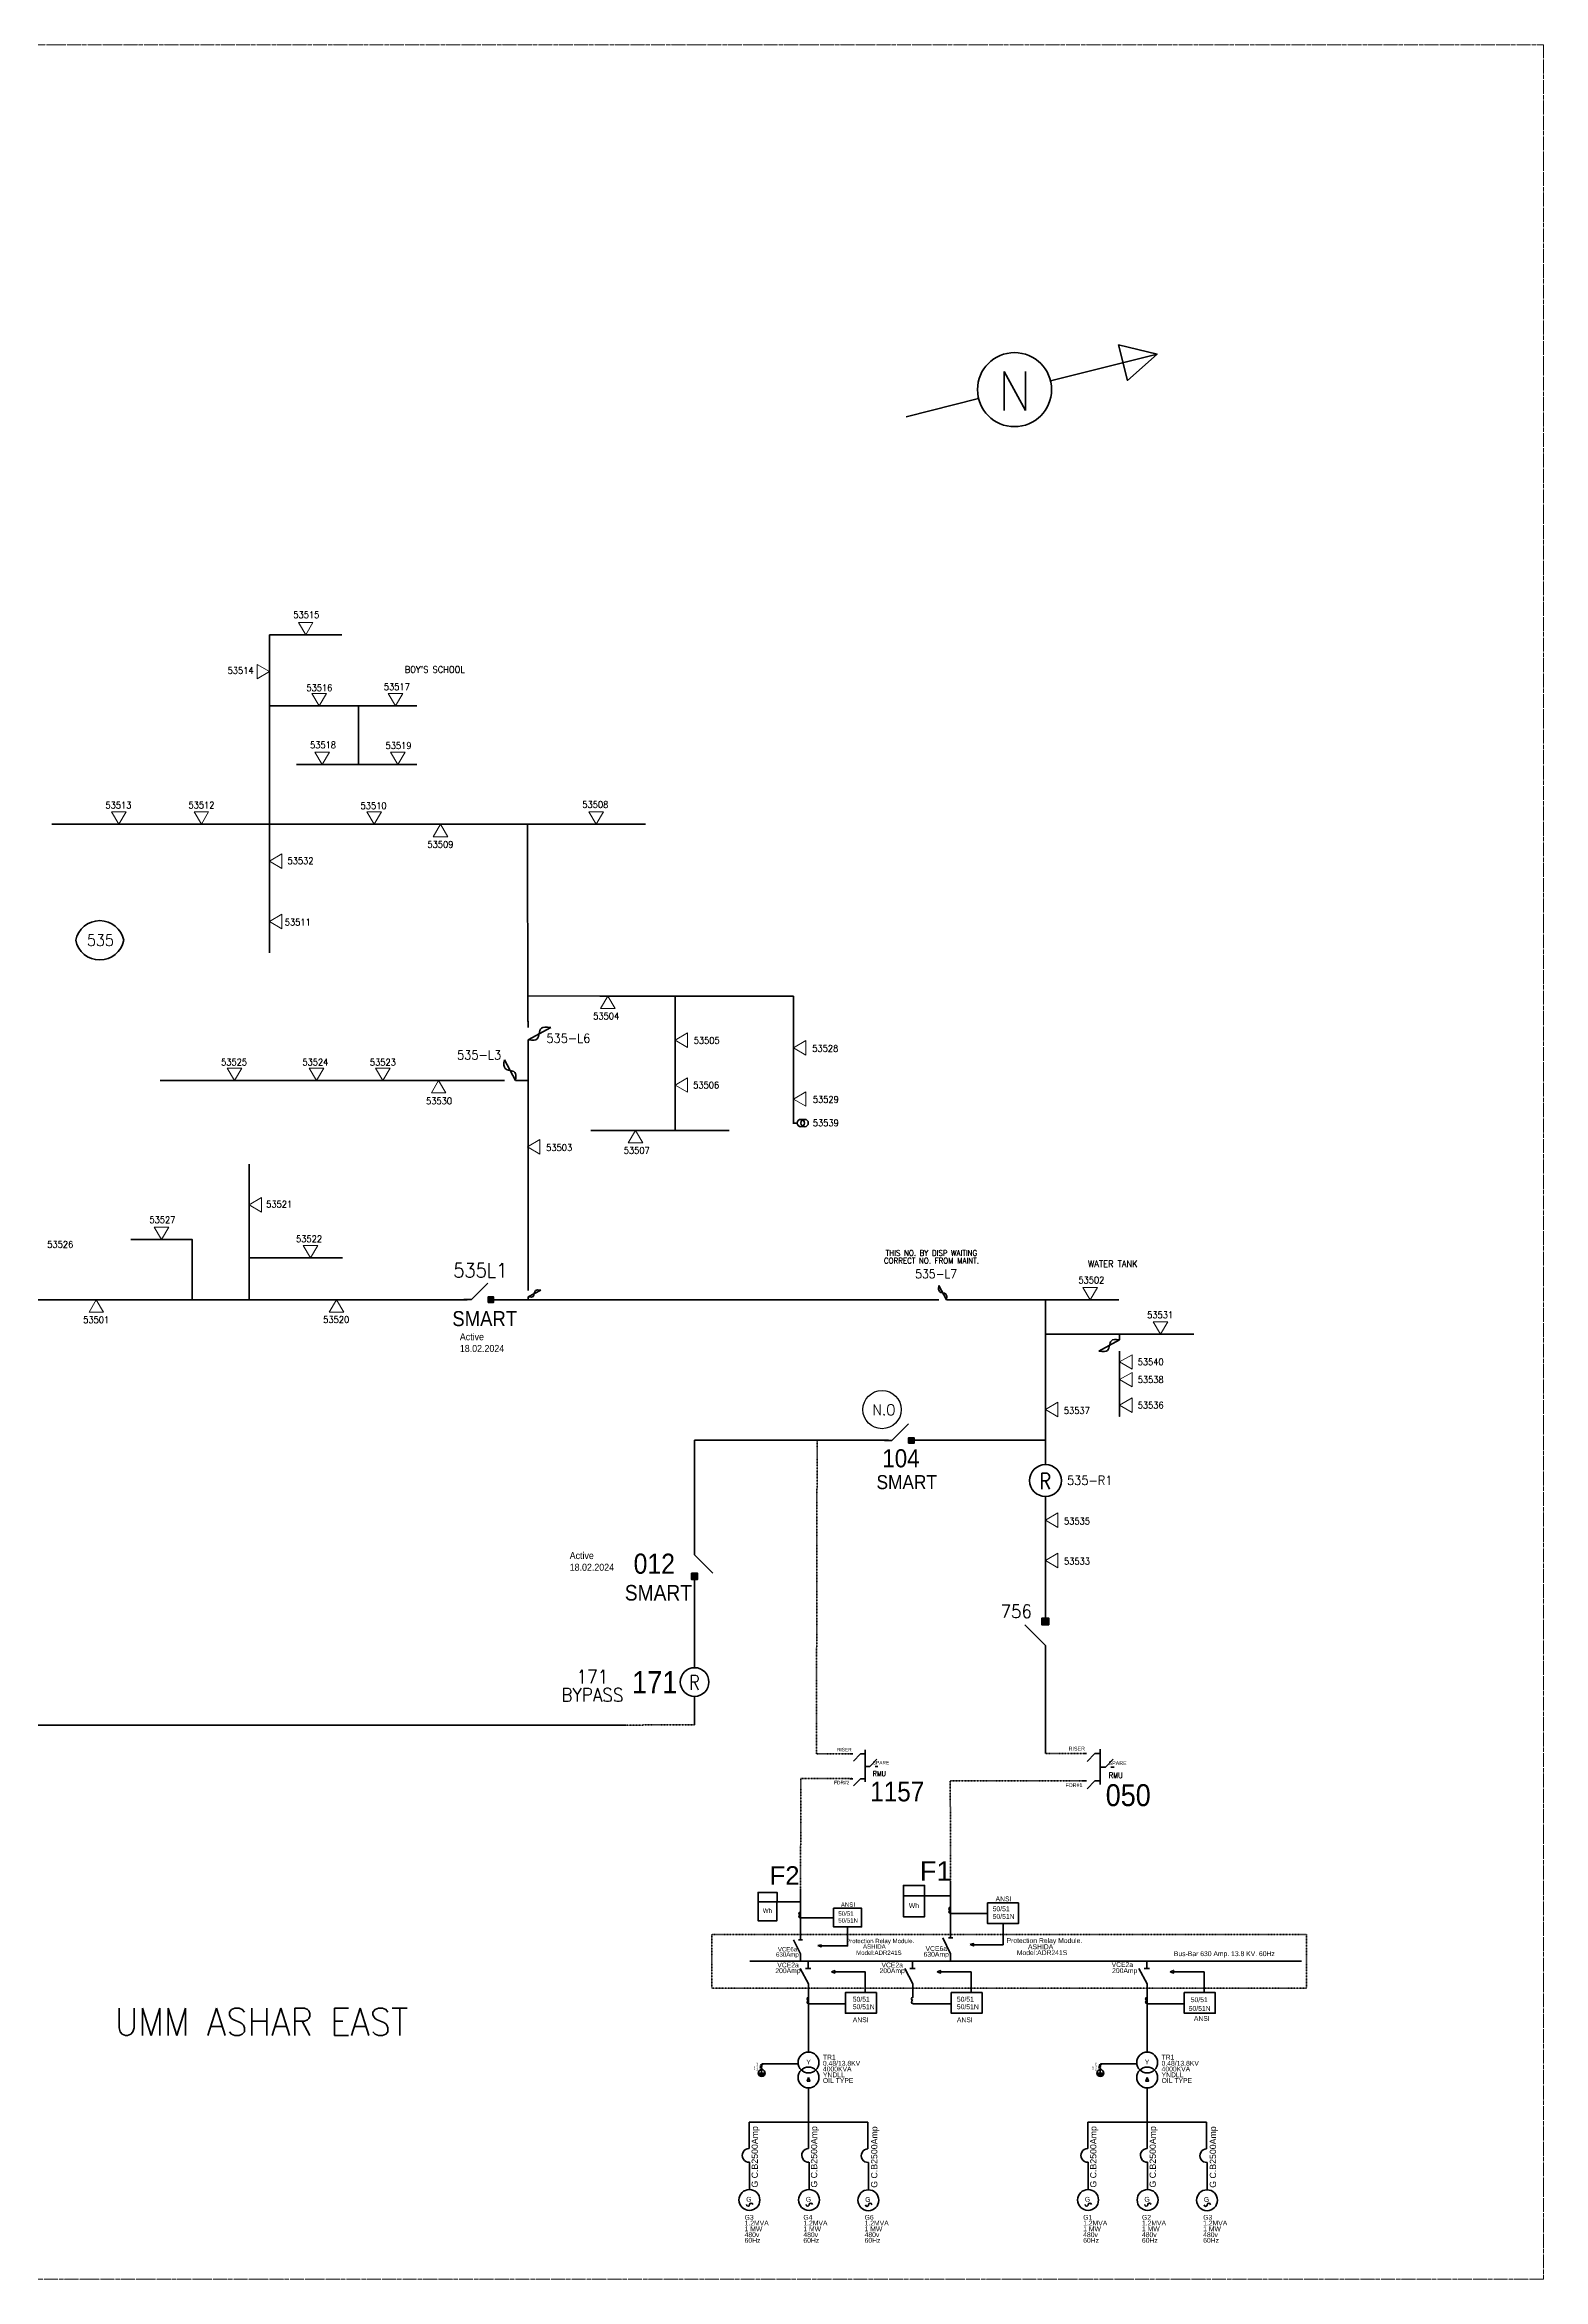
# Model space of a CAD drawing. Header units: metres. Extents: x 65984 to 144644, y -19036 to 23726.
# Drawn here: x 67564 to 69160, y 13662 to 16042 of the extents above; entities that cross this region are included whole.
import ezdxf
from ezdxf.enums import TextEntityAlignment as Align

# ---------------------------------------------------------------- set-up
doc = ezdxf.new("R2010")
doc.units = ezdxf.units.M
doc.header["$MEASUREMENT"] = 0
doc.linetypes.add('DGN Style 3', pattern=[0.013877, 0, -0.013877])
doc.linetypes.add('DGN Style 7', pattern=[2, 0.9, -0.4, 0.3, -0.4])
doc.layers.get('0').update_dxf_attribs({"color": 95, "lineweight": 40})
for name, color, linetype, lineweight in [('ABS', 7, 'Continuous', 40), ('d_eos', 111, 'Continuous', 40), ('d_eos no', 121, 'Continuous', 40), ('d_switch', 95, 'Continuous', 40), ('d_tf no', 6, 'Continuous', 40), ('d_tf_200', 1, 'Continuous', 40), ('EXI TRANS 3PH', 7, 'Continuous', 0), ('FDR  2  05', 154, 'Continuous', 40), ('FDR  2  19', 172, 'Continuous', 40), ('FDR  3  01', 30, 'Continuous', 40), ('FDR  3  06', 59, 'Continuous', 40), ('FUSE CUT OUT', 2, 'Continuous', 40), ('Level 37', 7, 'Continuous', 0), ('O H MAIN FEEDER', 4, 'Continuous', 100), ('RMU', 30, 'Continuous', 120), ('SW N O', 114, 'Continuous', 30)]:
    doc.layers.add(name, color=color, linetype=linetype, lineweight=lineweight)
doc.styles.add('NASKHF', font='naskhf.shx', dxfattribs={"height": 8})
doc.styles.add('Style-Arial', font='arial.ttf')
doc.styles.add('Style-ENGINEERING', font='ENGINEERING.shx')
doc.styles.add('Style-STANDARD', font='STANDARD.shx')

# ---------------------------------------------------------------- blocks, each defined once
blk = doc.blocks.new('FCO')
at = {"color": 0, "linetype": 'ByBlock', "lineweight": -2}
for p, q in [((-1.25, 0), (-3.75, 2.5)), ((-5, 0), (-3.75, 0)), ((-1.25, 0), (0, 0))]:
    blk.add_line(p, q, dxfattribs=at)
blk = doc.blocks.new('FUSE_1')
at = {"layer": 'FUSE CUT OUT', "color": 2, "linetype": 'Continuous'}
blk.add_open_spline([(-3.75, 2.5), (-4.55, 0.25), (-0.55, 2.15), (-1.25, 0)], degree=3, dxfattribs=at)
at = {"layer": 'FUSE CUT OUT', "color": 2, "linetype": 'Continuous', "zscale": 1.895266257040903}
blk.add_blockref('FCO', (0, 0), dxfattribs=at)
blk = doc.blocks.new('ABS2')
at = {"color": 0, "linetype": 'ByBlock', "lineweight": -2}
for q in [(-59.8, 87), (0, 0)]:
    blk.add_line((0, 27.2), q, dxfattribs=at)
at = {"color": 0, "linetype": 'ByBlock', "lineweight": -2, "flags": 128}
for points in [[(10, 87.2), (-10, 87.2), (-10, 107.2), (10, 107.2)], [(7.6, 99.3), (7.6, 99.3), (7.6, 99.3), (7.6, 99.3)]]:
    blk.add_lwpolyline(points, close=True, dxfattribs=at)
at = {"color": 0, "linetype": 'ByBlock', "lineweight": -2}
for points in [[(10, 87.2), (-10, 87.2), (10, 107.2), (-10, 107.2)], [(7.6, 99.3), (7.6, 99.3), (7.6, 99.3)]]:
    blk.add_solid(points, dxfattribs=at)
blk = doc.blocks.new('*U649')
at = {"layer": 'RMU', "color": 6, "linetype": 'Continuous', "lineweight": 40}
blk.add_circle((0, 0.6), 28.4, dxfattribs=at)
at = {"layer": 'RMU', "color": 6, "linetype": 'Continuous', "lineweight": 40, "insert": (-0.4, -0.3), "char_height": 28.75, "attachment_point": 5, "style": 'Style-STANDARD'}
blk.add_mtext('\\H1x;\\W0.870978;R', dxfattribs=at)
blk = doc.blocks.new('*U652')
at = {"layer": 'FDR  2  05', "color": 94, "linetype": 'Continuous', "lineweight": 53}
for centre, start, end in [((0, -21.5), 11.69164, 168.30836), ((0, 21.5), 191.69164, 348.30836)]:
    blk.add_arc(centre, 106, start, end, dxfattribs=at)
blk = doc.blocks.new('TFU_3')
at = {"layer": 'd_tf_200', "linetype": 'Continuous', "lineweight": 53}
blk.add_line((0, 10), (0, 0), dxfattribs=at)
at = {"layer": 'd_tf_200', "linetype": 'Continuous', "lineweight": 53, "extrusion": (0, 0, -1)}
for centre in [(0, 30), (0, 20)]:
    blk.add_circle(centre, 10, dxfattribs=at)
blk = doc.blocks.new('TRA1_3')
at = {"layer": 'EXI TRANS 3PH', "color": 1, "linetype": 'Continuous', "lineweight": 0, "extrusion": (0, 0, -1), "flags": 128}
blk.add_lwpolyline([(-10, -17), (0, 0), (10, -17)], close=True, dxfattribs=at)
blk = doc.blocks.new('TRA1_2')
at = {"layer": 'EXI TRANS 3PH', "color": 1, "linetype": 'Continuous', "lineweight": 0, "xscale": 1.000046566207833, "yscale": 1.000046566207833, "zscale": 1.000046566207833, "rotation": 180}
blk.add_blockref('TRA1_3', (0, 0), dxfattribs=at)
blk = doc.blocks.new('*U1473')
at = {"layer": 'FDR  2  05', "color": 94, "linetype": 'Continuous', "lineweight": 53}
for p, q in [((71.1, 25.1), (472.1, 125.1)), ((-199.1, -42.2), (-472.1, -110.3))]:
    blk.add_line(p, q, dxfattribs=at)
at = {"layer": 'FDR  2  05', "color": 94, "linetype": 'Continuous', "lineweight": 53, "flags": 128}
blk.add_lwpolyline([(327.4, 160), (472.1, 125.1), (360.7, 26.4)], close=True, dxfattribs=at)
at = {"layer": 'FDR  2  05', "color": 94, "linetype": 'Continuous', "lineweight": 53}
blk.add_circle((-64, -8.5), 139.3, dxfattribs=at)
at = {"layer": 'FDR  3  01', "color": 121, "linetype": 'Continuous', "lineweight": 40, "style": 'Style-STANDARD'}
blk.add_text('N', height=146.7, dxfattribs=at).set_placement((-62.7, -13.3), align=Align.MIDDLE_CENTER)
blk = doc.blocks.new('*U3837')
at = {"extrusion": (0, 0, -1)}
blk.add_arc((0, 0), 2, 270, 90, dxfattribs=at)
blk.add_arc((0, 0), 2, 270, 90)
blk = doc.blocks.new('*U4172')
at = {"layer": 'SW N O', "color": 3, "ltscale": 0.426762}
blk.add_circle((0, 0), 16.8, dxfattribs=at)
at = {"layer": 'SW N O', "color": 3, "style": 'Style-STANDARD'}
blk.add_text('N.O', height=9.6, dxfattribs=at).set_placement((1.7, -0.2), align=Align.MIDDLE_CENTER)

msp = doc.modelspace()

# ---------------------------------------------------------------- linework, layer by layer
for p, q in [((68368.8, 14023.2), (68368.8, 14077.8)), ((68528.3, 14069.9), (68478.9, 14069.9)), ((68528.7, 14025.2), (68528.7, 14085.8)), ((68368.3, 14063.5), (68323.9, 14063.5)), ((68403.8, 14046.6), (68368.7, 14046.6)), ((68567.7, 14051.2), (68528.6, 14051.2)), ((68366.8, 14023.2), (68370.8, 14023.2)), ((68526.5, 14025.2), (68531, 14025.2)), ((68314.7, 14000.5), (68902.5, 14000.5)), ((68377, 13992.5), (68377, 14000.5)), ((68488.1, 13992.5), (68488.1, 14000.5)), ((68737.6, 13992.5), (68737.6, 14000.5)), ((68374.2, 13992.5), (68379.8, 13992.5)), ((68485.2, 13992.5), (68490.9, 13992.5)), ((68734.8, 13992.5), (68740.4, 13992.5)), ((68416.6, 13955.1), (68377.5, 13955.1)), ((68529.3, 13955.1), (68488.6, 13955.1)), ((68777.6, 13955.1), (68738.1, 13955.1)), ((68324.6, 13880.9), (68330.1, 13880.9)), ((68325.1, 13880.1), (68329.8, 13880.1)), ((68325.4, 13886.8), (68328.1, 13887.9)), ((68325.4, 13886.8), (68327.6, 13886.3)), ((68325.4, 13879.4), (68329.2, 13879.4)), ((68325.6, 13888.1), (68328.3, 13889.2)), ((68325.6, 13888), (68328.1, 13887.9)), ((68326.2, 13889.8), (68328.6, 13890.5)), ((68326.2, 13889.7), (68328.3, 13889.3)), ((68327.3, 13880.9), (68327.3, 13883.4)), ((68327.6, 13886.3), (68327.6, 13884.8)), ((68367.1, 13891), (68327.7, 13891)), ((68327.7, 13891), (68328.6, 13890.5)), ((68685.3, 13880.9), (68690.8, 13880.9)), ((68685.8, 13880.1), (68690.5, 13880.1)), ((68686.1, 13886.8), (68688.8, 13887.9)), ((68686.1, 13886.8), (68688.2, 13886.3)), ((68686.1, 13879.4), (68689.9, 13879.4)), ((68686.3, 13888.1), (68689, 13889.2)), ((68686.3, 13888), (68688.8, 13887.9)), ((68686.8, 13889.8), (68689.3, 13890.5)), ((68686.9, 13889.7), (68689, 13889.3)), ((68688, 13880.9), (68688, 13883.4)), ((68688.2, 13886.3), (68688.2, 13884.8)), ((68727.8, 13891), (68688.3, 13891)), ((68688.3, 13891), (68689.3, 13890.5)), ((68377.4, 13865.3), (68377.4, 13829)), ((68738.1, 13865.3), (68738.1, 13829)), ((68314, 13829), (68314, 13800.7)), ((68440.7, 13829), (68314, 13829)), ((68377.4, 13829), (68377.4, 13800.7)), ((68440.7, 13829), (68440.7, 13800.5)), ((68674.7, 13829), (68674.7, 13800.7)), ((68801.3, 13829), (68674.7, 13829)), ((68738.1, 13829), (68738.1, 13800.7)), ((68801.3, 13829), (68801.4, 13800.5)), ((68314.4, 13786.2), (68314.4, 13757.1)), ((68377.9, 13786.2), (68377.9, 13757.1)), ((68441.1, 13786), (68441.1, 13756.8)), ((68675.1, 13786.2), (68675.1, 13757.1)), ((68738.5, 13786.2), (68738.5, 13757.1)), ((68801.8, 13786), (68801.8, 13756.8))]:
    msp.add_line(p, q)
at = {"linetype": 'DGN Style 3'}
for p, q in [((68274.4, 14028.7), (68907.8, 14028.7)), ((68274.4, 13971.6), (68274.4, 14028.7)), ((68907.8, 14028.7), (68907.8, 13971.6)), ((68907.8, 13971.6), (68274.4, 13971.6))]:
    msp.add_line(p, q, dxfattribs=at)
at = {"flags": 128}
for points in [[(68343.8, 14063.5), (68343.8, 14073.6), (68323.6, 14073.6), (68323.6, 14043.5), (68343.7, 14043.5), (68343.7, 14063.5)], [(68501, 14069.9), (68501, 14081.1), (68478.5, 14081.1), (68478.5, 14047.7), (68500.9, 14047.7), (68500.9, 14069.9)], [(68423.1, 14056.8), (68433.8, 14056.8), (68433.8, 14036.9), (68404.1, 14036.9), (68404.1, 14056.8), (68423.1, 14056.8)], [(68589.1, 14062.4), (68601, 14062.4), (68601, 14040.4), (68568, 14040.4), (68568, 14062.4), (68589.1, 14062.4)], [(68368.7, 14000.5), (68368.7, 14008.1), (68361.2, 14023.2)], [(68419, 14036.5), (68419, 14016.6), (68390.7, 14016.6)], [(68528.7, 14000.6), (68528.7, 14008.3), (68520.3, 14025.1)], [(68584.6, 14039.9), (68584.6, 14017.8), (68553.1, 14017.8)], [(68390.7, 14016.6), (68390.7, 14017.7), (68387.4, 14016.9)], [(68390.7, 14016.6), (68390.7, 14015.5), (68387.4, 14016.9)], [(68553.1, 14017.8), (68553.1, 14019.1), (68549.4, 14018.1)], [(68553.1, 14017.8), (68553.1, 14016.6), (68549.4, 14018.1)], [(68377.4, 13903.5), (68377.4, 13976.1), (68368.6, 13992.5)], [(68405.3, 13989), (68405.3, 13990.4), (68401.7, 13989.1)], [(68405.3, 13989), (68405.3, 13987.6), (68401.7, 13989.1)], [(68405.3, 13989), (68437.8, 13989), (68437.8, 13966.9)], [(68488.6, 13961.8), (68488.6, 13976.1), (68479.8, 13992.5)], [(68518, 13989), (68518, 13990.4), (68514.4, 13989.1)], [(68518, 13989), (68518, 13987.6), (68514.4, 13989.1)], [(68518, 13989), (68550.5, 13989), (68550.5, 13966.9)], [(68738.1, 13903.5), (68738.1, 13976.1), (68729.3, 13992.5)], [(68766.2, 13989), (68766.2, 13990.5), (68762.6, 13989.1)], [(68766.2, 13989), (68766.2, 13987.6), (68762.6, 13989.1)], [(68766.2, 13989), (68798.7, 13989), (68798.7, 13966.9)], [(68437.8, 13966.9), (68449.6, 13966.9), (68449.6, 13944.9), (68416.6, 13944.9), (68416.6, 13966.9), (68437.8, 13966.9)], [(68550.5, 13966.9), (68562.3, 13966.9), (68562.3, 13944.9), (68529.3, 13944.9), (68529.3, 13966.9), (68550.5, 13966.9)], [(68798.7, 13966.9), (68810.6, 13966.9), (68810.6, 13944.9), (68777.6, 13944.9), (68777.6, 13966.9), (68798.7, 13966.9)]]:
    msp.add_lwpolyline(points, dxfattribs=at)
at = {"color": 7, "lineweight": 40, "flags": 128}
for points in [[(68377.3, 13872.7), (68376, 13872.7), (68377.5, 13876.4)], [(68377.3, 13872.7), (68378.8, 13872.7), (68377.5, 13876.4)], [(68738, 13872.7), (68736.6, 13872.7), (68738.2, 13876.4)], [(68738, 13872.7), (68739.5, 13872.7), (68738.2, 13876.4)]]:
    msp.add_lwpolyline(points, dxfattribs=at)
at = {"extrusion": (0, 0, -1)}
for centre, radius, start, end in [((-68368.7, 14051.1), 1.51, 270, 90), ((-68368.7, 14048.1), 1.51, 270, 90), ((-68528.6, 14056.2), 1.67, 270, 90), ((-68528.6, 14052.9), 1.67, 270, 90), ((-68377.5, 13960.2), 1.67, 270, 90), ((-68377.5, 13956.8), 1.67, 270, 90), ((-68488.6, 13960.2), 1.67, 270, 90), ((-68488.6, 13956.8), 1.67, 270, 90), ((-68738.1, 13960.2), 1.67, 270, 90), ((-68738.1, 13956.8), 1.67, 270, 90), ((-68316.3, 13741.1), 1.67, 0, 180), ((-68379.8, 13741.1), 1.67, 0, 180), ((-68443, 13740.9), 1.67, 0, 180), ((-68677, 13741.1), 1.67, 0, 180), ((-68740.4, 13741.1), 1.67, 0, 180), ((-68803.7, 13740.9), 1.67, 0, 180)]:
    msp.add_arc(centre, radius, start, end, dxfattribs=at)
for centre, radius, start, end in [((68314, 13793.5), 7.25, 90, 272.976), ((68377.4, 13793.5), 7.25, 90, 272.976), ((68440.7, 13793.2), 7.25, 90, 272.976), ((68674.7, 13793.5), 7.25, 90, 272.976), ((68738.1, 13793.5), 7.25, 90, 272.976), ((68801.4, 13793.2), 7.25, 90, 272.976), ((68313, 13741.1), 1.67, 180, 0), ((68376.4, 13741.1), 1.67, 180, 0), ((68439.7, 13740.9), 1.67, 180, 0), ((68673.6, 13741.1), 1.67, 180, 0), ((68737.1, 13741.1), 1.67, 180, 0), ((68800.3, 13740.9), 1.67, 180, 0)]:
    msp.add_arc(centre, radius, start, end)
at = {"layer": 'd_eos', "color": 7, "linetype": 'Continuous', "lineweight": 211, "ltscale": 0.709048}
for p, q in [((68424.5, 14221.1), (68421.5, 14221.1)), ((68432.6, 14221.1), (68425.3, 14213.5)), ((68437.7, 14221.1), (68432.6, 14221.1)), ((68437.7, 14191.4), (68437.7, 14225.3)), ((68442.7, 14207.9), (68450.1, 14215.5)), ((68424.5, 14194.7), (68421.5, 14194.7)), ((68432.6, 14194.7), (68425.2, 14187.1)), ((68437.7, 14194.7), (68432.6, 14194.7)), ((68437.7, 14207.9), (68442.7, 14207.9)), ((68451.3, 14207.9), (68448.2, 14207.9))]:
    msp.add_line(p, q, dxfattribs=at)
at = {"layer": 'd_eos', "color": 7, "linetype": 'Continuous', "lineweight": 211, "ltscale": 0.787832}
for p, q in [((68673.3, 14221.7), (68669.8, 14221.7)), ((68682.2, 14221.7), (68674, 14213.2)), ((68687.9, 14221.7), (68682.2, 14221.7)), ((68687.9, 14188.6), (68687.9, 14226.3)), ((68693.5, 14207), (68701.7, 14215.5)), ((68673.3, 14192.3), (68669.8, 14192.3)), ((68682.2, 14192.3), (68674, 14183.9)), ((68687.9, 14192.3), (68682.2, 14192.3)), ((68687.9, 14207), (68693.5, 14207)), ((68702.9, 14207), (68699.5, 14207))]:
    msp.add_line(p, q, dxfattribs=at)
at = {"layer": 'FDR  2  05', "color": 94, "linetype": 'Continuous', "lineweight": 53}
for p, q in [((67803.2, 15074.4), (67803.2, 15413.2)), ((67803.2, 15413.2), (67880.3, 15413.2)), ((67803.2, 15337.6), (67960.1, 15337.6)), ((68078.2, 15211.3), (67571.3, 15211.3)), ((68203.7, 15211.3), (68078, 15211.3)), ((68078.6, 14714.7), (68078.6, 14975.1)), ((68047.6, 14938.4), (67686.9, 14938.4)), ((68078.1, 14938.4), (68071.1, 14938.4)), ((68292.9, 14885.3), (68145.5, 14885.3)), ((67781.7, 14704.9), (67781.7, 14849.2)), ((67781.7, 14749.4), (67880.9, 14749.4)), ((68629.6, 14704.9), (68708, 14704.9)), ((68629.6, 14668.2), (68787.9, 14668.2))]:
    msp.add_line(p, q, dxfattribs=at)
at = {"layer": 'FDR  2  05', "color": 94, "linetype": 'Continuous', "lineweight": 53, "flags": 128}
for points in [[(67898, 15337.6), (67898, 15274.9)], [(67960.2, 15274.9), (67832, 15274.9)], [(68078.5, 15001.2), (68078, 15211.3)], [(68078.5, 15028.5), (68155.2, 15028.2)], [(68155.2, 15028.2), (68361.4, 15028.2)], [(68235.2, 15028.2), (68235.2, 14885.3)], [(68361.4, 15028.2), (68361.4, 14892.4)], [(67721, 14704.9), (67721, 14768.9), (67655.5, 14768.9)], [(68708.7, 14650.2), (68708.7, 14580.6), (68708.7, 14580.6)]]:
    msp.add_lwpolyline(points, dxfattribs=at)
at = {"layer": 'FDR  2  19', "color": 1, "linetype": 'DGN Style 3', "lineweight": 53}
for p, q in [((68386.5, 14555.2), (68385.8, 14221.2)), ((68422, 14221.1), (68385.6, 14221.1)), ((68670.1, 14221.7), (68629.6, 14221.7))]:
    msp.add_line(p, q, dxfattribs=at)
at = {"layer": 'FDR  2  19', "color": 1, "linetype": 'DGN Style 3', "lineweight": 120}
msp.add_line((68256, 14252), (68180.1, 14251.9), dxfattribs=at)
at = {"layer": 'FDR  2  19', "color": 1, "linetype": 'DGN Style 3', "lineweight": 120, "flags": 128}
for points in [[(68424.2, 14195), (68369.3, 14195), (68368.8, 14077.8)], [(68669.8, 14192.3), (68528.3, 14192.3), (68528.7, 14086.3)]]:
    msp.add_lwpolyline(points, dxfattribs=at)
at = {"layer": 'FDR  3  06', "color": 131, "linetype": 'DGN Style 7', "lineweight": 0}
msp.add_line((69160, 13661.5), (65983.6, 13661.5), dxfattribs=at)
at = {"layer": 'FDR  3  06', "color": 131, "linetype": 'DGN Style 7', "lineweight": 0, "flags": 128}
msp.add_lwpolyline([(65983.6, 16041.7), (69160, 16041.7), (69160, 13661.5)], dxfattribs=at)
at = {"layer": 'O H MAIN FEEDER', "lineweight": 200, "ltscale": 0.426762}
for p, q in [((67505.5, 14704.9), (67744.2, 14704.9)), ((67744.2, 14704.9), (68013.8, 14704.9)), ((68036.3, 14704.9), (68512.1, 14704.9)), ((68629.6, 14704.9), (68629.6, 14529.2)), ((68629.6, 14495.3), (68629.6, 14364.8)), ((68629.6, 14327.6), (68629.6, 14221.7))]:
    msp.add_line(p, q, dxfattribs=at)
at = {"layer": 'O H MAIN FEEDER', "lineweight": 200, "ltscale": 0.384086}
for p, q in [((68462.7, 14555.2), (68256, 14555.2)), ((68629.6, 14555.2), (68486.8, 14555.2)), ((68256, 14313.1), (68256, 14407.9))]:
    msp.add_line(p, q, dxfattribs=at)
at = {"layer": 'O H MAIN FEEDER', "lineweight": 200, "ltscale": 0.345677, "flags": 128}
for points in [[(68528.1, 14704.9), (68630, 14704.9)], [(68256, 14282.3), (68256, 14252)], [(66863.5, 14251.9), (68183.2, 14251.9)]]:
    msp.add_lwpolyline(points, dxfattribs=at)
at = {"layer": 'O H MAIN FEEDER', "lineweight": 200, "ltscale": 0.384086, "flags": 128}
msp.add_lwpolyline([(68256, 14555.2), (68256, 14442.1)], dxfattribs=at)

# ---------------------------------------------------------------- block references
for p, xscale, yscale, zscale in [((68377.4, 13892.4), 5.559346134197968, 5.559346134197968, 5.559346134197968), ((68738.1, 13892.4), 5.559346134197968, 5.559346134197968, 5.559346134197968), ((68327.5, 13881.1), 1.823212298181473, 1.823212298181473, 1.823212298181473), ((68377.4, 13876.5), 5.559346134197968, 5.559346134197968, 5.559346134197968), ((68688.2, 13881.1), 1.823212298181473, 1.823212298181473, 1.823212298181473), ((68738.1, 13876.5), 5.559346134197968, 5.559346134197968, 5.559346134197968), ((68314.4, 13746), 5.559346134197968, 5.559346134197968, 5.559346134197968), ((68377.9, 13746), 5.559346134197968, 5.559346134197968, 5.559346134197968), ((68441.1, 13745.7), 5.559346134197968, 5.559346134197968, 5.559346134197968), ((68675.1, 13746), 5.559346134197968, 5.559346134197968, 5.559346134197968), ((68738.5, 13746), 5.559346134197968, 5.559346134197968, 5.559346134197968), ((68801.8, 13745.7), 5.559346134197968, 5.559346134197968, 5.559346134197968)]:
    msp.add_blockref('*U3837', p, dxfattribs=dict(xscale=xscale, yscale=yscale, zscale=zscale))
at = {"layer": 'ABS', "color": 7, "linetype": 'Continuous'}
for p, xscale, yscale, zscale, rotation in [((68010.3, 14705), 0.2950149509728608, 0.2950149509728608, 0.1475074754864304, 270), ((68458.2, 14555), 0.2950149509728608, 0.2950149509728608, 0.1475074754864304, 269.9999999999999), ((68256, 14442.1), 0.3277943899698454, 0.3277943899698454, 0.1638971949849227, 180)]:
    msp.add_blockref('ABS2', p, dxfattribs=dict(at, xscale=xscale, yscale=yscale, zscale=zscale, rotation=rotation))
at = {"layer": 'ABS', "color": 7, "linetype": 'Continuous', "xscale": 0.3642159888553838, "yscale": 0.3642159888553838, "zscale": 0.1821079944276919}
msp.add_blockref('ABS2', (68629.6, 14326.8), dxfattribs=at)
at = {"layer": 'd_tf_200', "linetype": 'Continuous', "lineweight": 53, "extrusion": (0, 0, -1), "xscale": 0.3930391332262662, "yscale": 0.3930391332262662, "zscale": 0.3930391332262662, "rotation": 89.9999999999999}
msp.add_blockref('TFU_3', (-68361.4, 14893.1), dxfattribs=at)
at = {"layer": 'EXI TRANS 3PH', "color": 1, "linetype": 'Continuous', "lineweight": 0, "xscale": 0.7767073253149598, "yscale": 0.7767073253149598, "zscale": 0.7767073253149598}
for p, rotation in [((67841.8, 15413.2), 359.9999999999999), ((67803.2, 15373.9), 90.00000000000007), ((67856.2, 15337.6), 359.9999999999999), ((67937.4, 15337.6), 359.9999999999999), ((67859.3, 15274.9), 359.9999999999999), ((67940, 15274.9), 359.9999999999999), ((67642.7, 15211.3), 359.9999999999999), ((67730.7, 15211.3), 359.9999999999999), ((67914.7, 15211.4), 359.9999999999999), ((68151.3, 15211.3), 359.9999999999999), ((67765.9, 14938.4), 359.9999999999999), ((67853.3, 14938.4), 359.9999999999999), ((67923.9, 14938.4), 359.9999999999999), ((67688.3, 14768.9), 359.9999999999999), ((67846.9, 14749.4), 359.9999999999999), ((68677.4, 14704.9), 359.9999999999999), ((68752.2, 14668.2), 359.9999999999999)]:
    msp.add_blockref('TRA1_2', p, dxfattribs=dict(at, rotation=rotation))
at = {"layer": 'EXI TRANS 3PH', "color": 1, "linetype": 'Continuous', "lineweight": 0, "extrusion": (0, 0, -1), "xscale": 0.7767073253149598, "yscale": 0.7767073253149598, "zscale": 0.7767073253149598}
for p, rotation in [((-67985.4, 15211.3), 180), ((-67803.2, 15172.1), 90.00000000000007), ((-67803.2, 15107.8), 90.00000000000007), ((-68163.6, 15028.2), 180), ((-68235.2, 14981.3), 90.00000000000007), ((-68361.4, 14973.3), 90.00000000000007), ((-67983.4, 14938.4), 180), ((-68235.2, 14933.6), 90.00000000000007), ((-68361.4, 14918.7), 90.00000000000007), ((-68193.1, 14885.3), 180), ((-68078, 14867.7), 90.00000000000007), ((-67781.7, 14805.9), 90.00000000000007), ((-67618.8, 14704.9), 180), ((-67874.6, 14704.9), 180), ((-68708.7, 14638.6), 90.00000000000007), ((-68708.7, 14619.8), 90.00000000000007), ((-68629.6, 14588.1), 90.00000000000007), ((-68708.7, 14592.6), 90.00000000000007), ((-68629.6, 14470), 90.00000000000007), ((-68629.6, 14427.2), 90.00000000000007)]:
    msp.add_blockref('TRA1_2', p, dxfattribs=dict(at, rotation=rotation))
at = {"layer": 'FDR  2  05', "color": 94, "linetype": 'Continuous', "lineweight": 53}
for name, p, xscale, yscale, zscale in [('*U1473', (68614.9, 15676.7), 0.2831228070032002, 0.2831228070032002, 0.2831228070032002), ('*U652', (67622.5, 15087.8), 0.2473375512809987, 0.2473375512809987, 0.2473375512809987)]:
    msp.add_blockref(name, p, dxfattribs=dict(at, xscale=xscale, yscale=yscale, zscale=zscale))
at = {"layer": 'FUSE CUT OUT', "color": 2, "linetype": 'Continuous'}
for p, xscale, yscale, zscale, rotation in [((68078.7, 14975.1), 5.270398662166287, 9.749697864192228, 5.270398662166287, 270), ((68071.4, 14938.4), 4.791271511060261, 8.863361694720206, 4.791271511060261, 359.9999999999999), ((68078.7, 14704.2), 2.945853721955408, 5.449527745851036, 2.945853721955408, 269.9999999999999), ((68528.5, 14704.9), 3.273170802172675, 6.055030828723373, 3.273170802172675, 359.9999999999999), ((68708.7, 14668.2), 4.791271511060261, 8.863361694720206, 4.791271511060261, 90.00000000000105)]:
    msp.add_blockref('FUSE_1', p, dxfattribs=dict(at, xscale=xscale, yscale=yscale, zscale=zscale, rotation=rotation))
at = {"layer": 'RMU', "color": 6, "linetype": 'Continuous', "lineweight": 40}
for p, xscale, yscale, zscale in [((68629.8, 14511.9), 0.5974671733191989, 0.5974671733191989, 0.5974671733191989), ((68256, 14297.4), 0.537720455987279, 0.537720455987279, 0.537720455987279)]:
    msp.add_blockref('*U649', p, dxfattribs=dict(at, xscale=xscale, yscale=yscale, zscale=zscale))
at = {"layer": 'SW N O', "color": 3, "xscale": 1.213170130341599, "yscale": 1.213170130341599, "zscale": 1.213170130341599}
msp.add_blockref('*U4172', (68455.7, 14587.9), dxfattribs=at)

# ---------------------------------------------------------------- texts
at = {"color": 7, "linetype": 'DGN Style 3', "attachment_point": 1, "line_spacing_factor": 1.8, "style": 'Style-Arial'}
for s, insert, char_height in [('F2', (68336, 14101.5), 19.48), ('F1', (68496, 14106.8), 20.73), ('ANSI', (68576.6, 14069.3), 5.17), ('Wh', (68328.7, 14056.5), 4.65), ('50/51', (68409.1, 14053.4), 4.65), ('50/51N', (68409.1, 14046.1), 4.65), ('ANSI', (68411.8, 14062.9), 4.65), ('Wh', (68484.2, 14062.2), 5.17), ('50/51', (68573.5, 14058.7), 5.17), ('50/51N', (68573.5, 14050.6), 5.17), ('Protection Relay Module.', (68417.4, 14024.2), 4.65), ('Protection Relay Module.', (68588.3, 14024.9), 5.166), ('630Amp', (68342.8, 14009.8), 4.65), ('VCE2a', (68344.1, 13998.9), 5.17), ('VCE6a', (68344.7, 14015.4), 4.65), ('Model:ADR241S', (68428.1, 14011.7), 4.65), ('ASHIDA', (68435.4, 14018.3), 4.65), ('VCE2a', (68455.1, 13998.9), 5.17), ('630Amp', (68499.9, 14010.3), 5.17), ('VCE6a', (68502, 14016.4), 5.17), ('Model:ADR241S', (68599.2, 14012), 5.166), ('ASHIDA', (68611.1, 14018.3), 5.17), ('VCE2a', (68700.2, 13999.3), 5.17), ('Bus-Bar 630 Amp. 13.8 KV. 60Hz', (68766.5, 14010.9), 5.166), ('200Amp', (68342, 13992.8), 5.17), ('200Amp', (68453, 13992.8), 5.17), ('200Amp', (68700.7, 13992.9), 5.17), ('50/51', (68424.5, 13962.4), 5.17), ('50/51N', (68424.5, 13954.4), 5.17), ('50/51', (68535.4, 13962.4), 5.17), ('50/51N', (68535.4, 13954.4), 5.17), ('50/51N', (68782.3, 13952.6), 5.17), ('50/51', (68784.5, 13961.9), 5.17), ('ANSI', (68424.5, 13940.5), 5.17), ('ANSI', (68535.4, 13940.5), 5.17), ('ANSI', (68787.8, 13941.9), 5.17), ('TR1', (68392.7, 13900.8), 5.17), ('TR1', (68753.4, 13900.8), 5.17), ('Y', (68375, 13895.5), 5.17), ('4000KVA', (68392.7, 13888.1), 5.17), ('YNDLL', (68392.7, 13881.9), 5.17), ('0.48/13.8KV', (68392.7, 13894.2), 5.166), ('Y', (68735.6, 13895.5), 5.17), ('4000KVA', (68753.4, 13888.1), 5.17), ('YNDLL', (68753.4, 13881.9), 5.17), ('0.48/13.8KV', (68753.4, 13894.2), 5.166), ('OIL TYPE', (68392.7, 13875.8), 5.17), ('OIL TYPE', (68753.4, 13875.8), 5.17), ('G', (68311, 13749.3), 5.17), ('G', (68374.5, 13749.3), 5.17), ('G', (68437.7, 13749.1), 5.17), ('G', (68671.7, 13749.3), 5.17), ('G', (68735.1, 13749.3), 5.17), ('G', (68798.4, 13749.1), 5.17), ('480v', (68309.3, 13711.6), 5.17), ('G3', (68309.3, 13730.1), 5.17), ('1.2MVA', (68309.3, 13724), 5.17), ('1 MW', (68309.3, 13717.8), 5.17), ('480v', (68371.9, 13711.6), 5.17), ('G4', (68371.9, 13730.1), 5.17), ('1.2MVA', (68371.9, 13724), 5.17), ('1 MW', (68371.9, 13717.8), 5.17), ('480v', (68437.1, 13711.6), 5.17), ('G6', (68437.1, 13730.1), 5.17), ('1.2MVA', (68437.1, 13724), 5.17), ('1 MW', (68437.1, 13717.8), 5.17), ('480v', (68669.9, 13711.6), 5.17), ('G1', (68669.9, 13730.1), 5.17), ('1.2MVA', (68669.9, 13724), 5.17), ('1 MW', (68669.9, 13717.8), 5.17), ('480v', (68732.5, 13711.6), 5.17), ('G2', (68732.5, 13730.1), 5.17), ('1.2MVA', (68732.5, 13724), 5.17), ('1 MW', (68732.5, 13717.8), 5.17), ('480v', (68797.7, 13711.6), 5.17), ('G3', (68797.7, 13730.1), 5.17), ('1.2MVA', (68797.7, 13724), 5.17), ('1 MW', (68797.7, 13717.8), 5.17), ('60Hz', (68309.3, 13705.6), 5.17), ('60Hz', (68371.9, 13705.6), 5.17), ('60Hz', (68437.1, 13705.6), 5.17), ('60Hz', (68669.9, 13705.6), 5.17), ('60Hz', (68732.5, 13705.6), 5.17), ('60Hz', (68797.7, 13705.6), 5.17)]:
    msp.add_mtext(s, dxfattribs=dict(at, insert=insert, char_height=char_height))
at = {"color": 7, "linetype": 'DGN Style 3', "attachment_point": 1, "rotation": 90, "line_spacing_factor": 1.8, "style": 'Style-Arial'}
for s, insert, char_height in [('NGR', (68319.2, 13884.8), 1.15), ('160 OHM', (68322, 13883.6), 1.56), ('NGR', (68679.8, 13884.8), 1.15), ('160 OHM', (68682.7, 13883.6), 1.56), ('G C.B2500Amp', (68316.7, 13759.2), 6.69), ('G C.B2500Amp', (68379.9, 13759.2), 6.69), ('G C.B2500Amp', (68444, 13759), 6.69), ('G C.B2500Amp', (68677.3, 13759.2), 6.69), ('G C.B2500Amp', (68740.6, 13759.2), 6.69), ('G C.B2500Amp', (68804.7, 13759), 6.69)]:
    msp.add_mtext(s, dxfattribs=dict(at, insert=insert, char_height=char_height))
at = {"layer": 'd_eos no', "color": 7, "linetype": 'Continuous', "lineweight": 140, "ltscale": 0.9, "style": 'Style-Arial', "width": 0.88}
for s, height, p in [('104', 19.32, (68456, 14545.7)), ('1157', 21.04, (68443.1, 14191.6))]:
    msp.add_text(s, height=height, dxfattribs=at).set_placement(p, align=Align.TOP_LEFT)
at = {"layer": 'd_eos no', "color": 7, "linetype": 'Continuous', "lineweight": 140, "style": 'Style-Arial', "width": 0.88}
for s, height, p in [('012', 21.47, (68191.1, 14434.5)), ('171', 23.55, (68189.4, 14309.3)), ('050', 23.38, (68693.9, 14188.9))]:
    msp.add_text(s, height=height, dxfattribs=at).set_placement(p, align=Align.TOP_LEFT)
at = {"layer": 'd_eos no', "color": 2, "linetype": 'Continuous', "lineweight": 13, "ltscale": 1.677552, "insert": (67998, 14692.8), "char_height": 16.034, "width": 68.257, "attachment_point": 1, "style": 'NASKHF'}
msp.add_mtext('\\fArial|b0|i0|c178178|p39;\\H1x;\\W0.88;SMART', dxfattribs=at)
at = {"layer": 'd_eos no', "color": 2, "linetype": 'Continuous', "lineweight": 13, "ltscale": 1.328272, "insert": (68449.8, 14518.1), "char_height": 14.963, "width": 63.7, "attachment_point": 1, "style": 'NASKHF'}
msp.add_mtext('\\fArial|b0|i0|c178178|p39;\\H1x;\\W0.88;SMART', dxfattribs=at)
at = {"layer": 'd_eos no', "color": 2, "linetype": 'Continuous', "lineweight": 13, "ltscale": 1.475858, "insert": (68181.7, 14401.1), "char_height": 16.626, "width": 70.778, "attachment_point": 1, "style": 'NASKHF'}
msp.add_mtext('\\fArial|b0|i0|c178178|p39;\\H1x;\\W0.88;SMART', dxfattribs=at)
at = {"layer": 'd_switch', "color": 7, "linetype": 'Continuous', "lineweight": 30, "ltscale": 0.9, "style": 'Style-ENGINEERING', "width": 0.857143}
msp.add_text('RISER', height=3.73, dxfattribs=at).set_placement((68407.6, 14227.6), align=Align.TOP_LEFT)
for s, p in [('SPARE', (68463.2, 14213.6)), ('FDR#2', (68420.8, 14192.5))]:
    msp.add_text(s, height=3.73, dxfattribs=at).set_placement(p, align=Align.TOP_RIGHT)
at = {"layer": 'd_switch', "color": 7, "linetype": 'Continuous', "lineweight": 30, "style": 'Style-ENGINEERING', "width": 0.857143}
msp.add_text('RISER', height=4.14, dxfattribs=at).set_placement((68654.4, 14228.8), align=Align.TOP_LEFT)
for s, p in [('SPARE', (68716.2, 14213.4)), ('FDR#1', (68669.1, 14189.9))]:
    msp.add_text(s, height=4.14, dxfattribs=at).set_placement(p, align=Align.TOP_RIGHT)
at = {"layer": 'd_tf no', "color": 121, "linetype": 'Continuous', "lineweight": 40, "char_height": 7.461, "width": 189.535, "attachment_point": 1, "style": 'NASKHF'}
for insert in [(68006, 14669.2), (68123, 14436.1)]:
    msp.add_mtext('\\Fmsdefault;\\H1x;\\W0.945946;Active\\P18.02.2024', dxfattribs=dict(at, insert=insert))
at = {"layer": 'FDR  3  01', "color": 121, "linetype": 'Continuous', "lineweight": 40, "style": 'Style-STANDARD'}
for s, height, p in [('535-L6', 9.76, (68121.6, 14983.4)), ('535-L3', 9.76, (68026.5, 14965.6)), ('535-L7', 9.28, (68513.3, 14732.4)), ('535-R1', 9.76, (68676.9, 14512.5)), ('756', 14.15, (68598.6, 14373))]:
    msp.add_text(s, height=height, dxfattribs=at).set_placement(p, align=Align.MIDDLE_CENTER)
at = {"layer": 'FDR  3  01', "color": 7, "linetype": 'Continuous', "lineweight": 40, "style": 'Style-STANDARD'}
msp.add_text('535L1', height=15.22, dxfattribs=at).set_placement((68027.8, 14736.3), align=Align.MIDDLE_CENTER)
at = {"layer": 'FDR  3  01', "color": 2, "linetype": 'Continuous', "lineweight": 40, "attachment_point": 5, "line_spacing_factor": 0.812622, "style": 'Style-STANDARD'}
for s, insert, char_height in [('THIS NO. BY DISP WAITING\\PCORRECT NO. FROM MAINT.', (68508.3, 14750.6), 6.087), ('171\\PBYPASS', (68147.1, 14293.7), 14.36)]:
    msp.add_mtext(s, dxfattribs=dict(at, insert=insert, char_height=char_height))
at = {"layer": 'FDR  3  01', "color": 121, "linetype": 'Continuous', "lineweight": 40, "insert": (67794.8, 13935.7), "char_height": 29.228, "attachment_point": 5, "line_spacing_factor": 0.6, "style": 'Style-STANDARD'}
msp.add_mtext('UMM ASHAR EAST\\P', dxfattribs=at)
at = {"layer": 'Level 37', "color": 7, "linetype": 'Continuous', "lineweight": 53, "ltscale": 0.9, "style": 'Style-STANDARD', "width": 0.854701}
msp.add_text('RMU', height=5.42, dxfattribs=at).set_placement((68452.8, 14200.2), align=Align.MIDDLE_CENTER)
at = {"layer": 'Level 37', "color": 7, "linetype": 'Continuous', "lineweight": 53, "style": 'Style-STANDARD', "width": 0.854701}
msp.add_text('RMU', height=6.03, dxfattribs=at).set_placement((68704.6, 14198.4), align=Align.MIDDLE_CENTER)
at = {"layer": 'RMU', "color": 6, "linetype": 'Continuous', "lineweight": 40, "attachment_point": 5, "style": 'Style-STANDARD'}
for s, insert, char_height in [('53515^J', (67842.5, 15434.5), 7.08), ('53514', (67772.5, 15375.1), 7.08), ("BOY'S SCHOOL\\P", (67979.3, 15376.2), 7.08), ('53516^J', (67856.4, 15356.7), 7.08), ('53517^J', (67938.9, 15357.9), 7.08), ('53518^J', (67860.3, 15295.8), 7.08), ('53519^J', (67940.7, 15295.1), 7.08), ('53513^J', (67642.4, 15231.7), 7.08), ('53512^J', (67730.8, 15231.8), 7.08), ('53510^J', (67914.1, 15231.1), 7.08), ('53508^J', (68150.3, 15232.3), 7.08), ('53509^J', (67985.3, 15189.9), 7.08), ('53532', (67836.3, 15172.5), 7.08), ('535', (67623.1, 15087.8), 12.23), ('53511', (67833.4, 15107), 7.08), ('53504', (68161.9, 15007.1), 7.08), ('53505', (68268.9, 14981.1), 7.08), ('53528', (68395.2, 14972.6), 7.08), ('53525^J', (67765.5, 14958.1), 7.08), ('53524^J', (67852.1, 14958), 7.08), ('53523^J', (67924, 14957.8), 7.08), ('53506', (68268.4, 14933.6), 7.08), ('53530^J', (67983.9, 14916.6), 7.08), ('53529', (68395.8, 14918.3), 7.08), ('53539', (68395.8, 14893.2), 7.08), ('53503', (68111.8, 14866.9), 7.08), ('53507^J', (68194.4, 14864), 7.08), ('53521', (67813.6, 14806.7), 7.08), ('53527^J', (67689.2, 14790.1), 7.08), ('53526', (67580.4, 14763.8), 7.08), ('53522^J', (67845.4, 14769.7), 7.08), ('WATER TANK', (68701.5, 14743.1), 7.08), ('53502^J', (68678.6, 14725.9), 7.08), ('53501^J', (67618.7, 14683.6), 7.08), ('53520^J', (67874.3, 14683.7), 7.08), ('53531^J', (68751.9, 14688.7), 7.08), ('53540', (68741.8, 14638.7), 7.08), ('53538', (68741.8, 14619.8), 7.08), ('53536', (68741.8, 14592.6), 7.08), ('53537', (68663.2, 14586.8), 7.08), ('53535', (68663.3, 14469.1), 7.08), ('53533', (68663.3, 14426.3), 7.08)]:
    msp.add_mtext(s, dxfattribs=dict(at, insert=insert, char_height=char_height))

doc.saveas('drawing.dxf')
